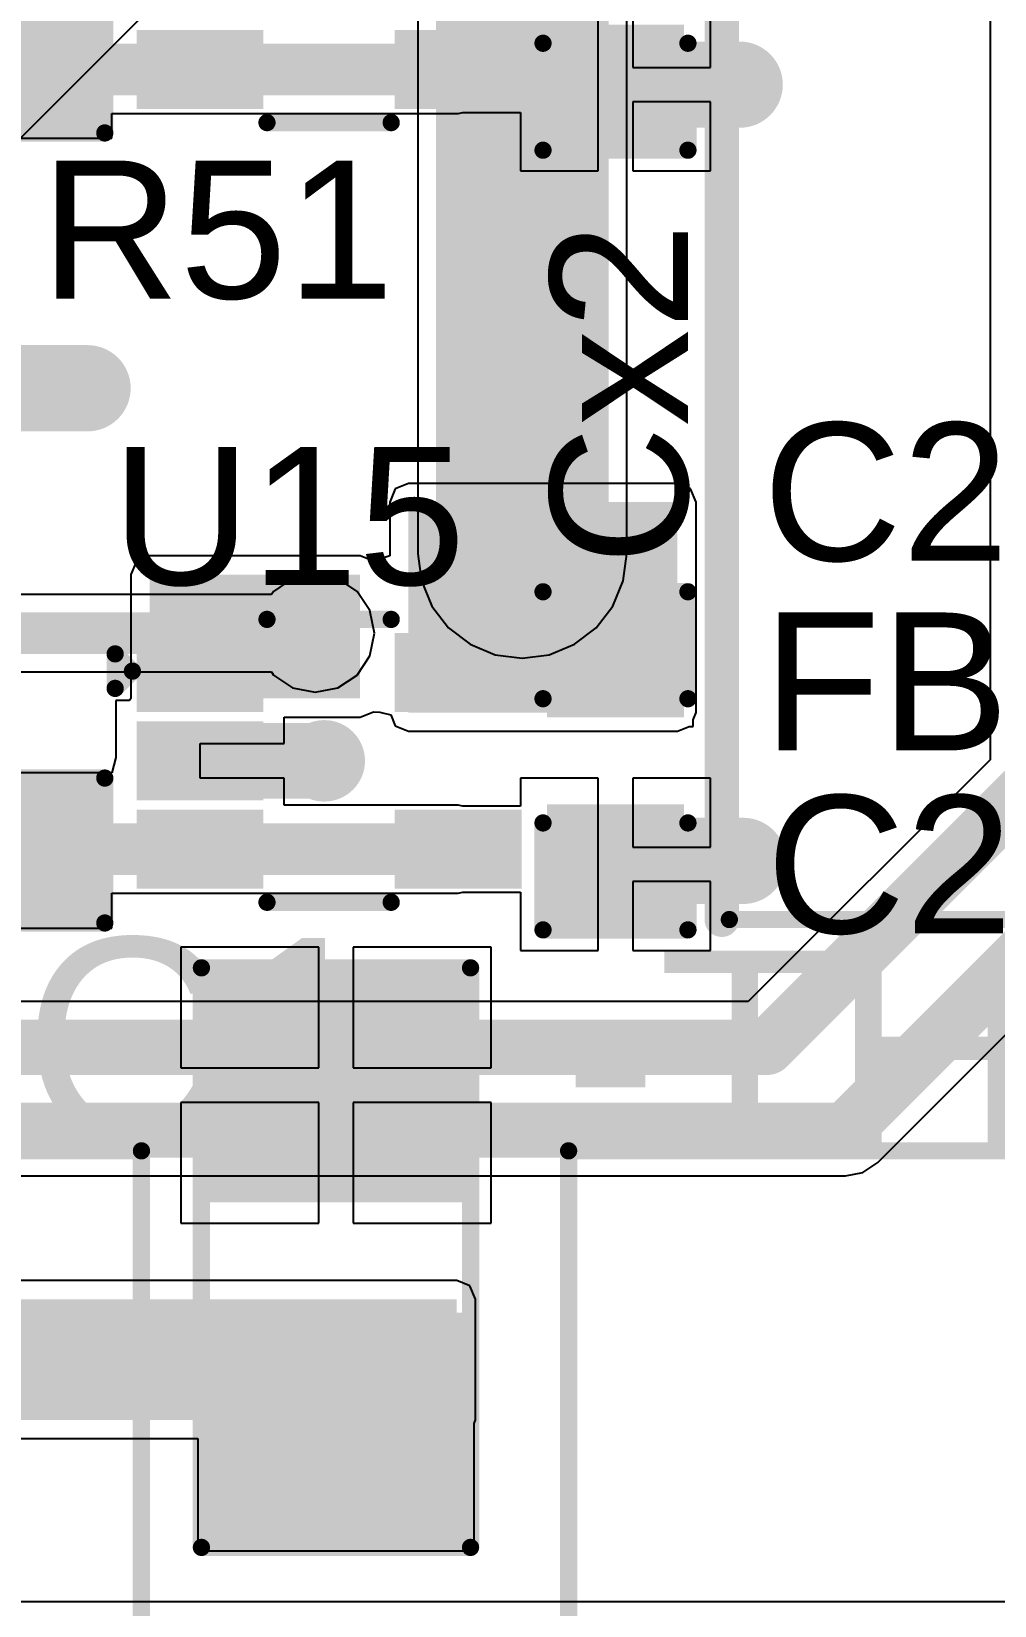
# Model space of a CAD drawing. Header units: millimetres. Extents: x -0.27 to 4.7, y -0.39 to 2.83.
# Drawn here: x 1.3417 to 1.6209, y 0.1742 to 0.6304 of the extents above; entities that cross this region are included whole.
import ezdxf

# ---------------------------------------------------------------- set-up
doc = ezdxf.new("R2010")
doc.units = ezdxf.units.MM
doc.header["$MEASUREMENT"] = 0
for name, color, linetype in [('BottomLayer', 5, 'Continuous'), ('BottomSolder', 6, 'Continuous'), ('Mechanical1', 6, 'Continuous'), ('MultiLayer', 9, 'Continuous'), ('PadHoleLayer', 156, 'Continuous'), ('TopLayer', 1, 'Continuous'), ('TopOverlay', 2, 'Continuous'), ('TopPaste', 8, 'Continuous'), ('TopSolder', 216, 'Continuous'), ('ViaHoleLayer', 16, 'Continuous')]:
    doc.layers.add(name, color=color, linetype=linetype)
doc.styles.add('Arial', font='', dxfattribs={"height": 0.2})
doc.styles.get('Arial').set_extended_font_data('Arial')

# ---------------------------------------------------------------- blocks, each defined once
blk = doc.blocks.new('HA0200500000G_1')
at = {"layer": 'BottomLayer'}
h = blk.add_hatch(color=5, dxfattribs=at)
edge = h.paths.add_edge_path()
edge.add_arc((-0.1, 0.15), 0.05118, 0, 360)
h = blk.add_hatch(color=5, dxfattribs=at)
edge = h.paths.add_edge_path()
edge.add_arc((0.1, 0.15), 0.05118, 0, 360)
blk.add_hatch(color=5, dxfattribs=at).paths.add_polyline_path([(-0.15118, -0.09882), (-0.04882, -0.09882), (-0.04882, -0.20118), (-0.15118, -0.20118)])
h = blk.add_hatch(color=5, dxfattribs=at)
edge = h.paths.add_edge_path()
edge.add_arc((0.1, -0.15), 0.05118, 0, 360)
at = {"layer": 'BottomSolder'}
h = blk.add_hatch(color=6, dxfattribs=at)
edge = h.paths.add_edge_path()
edge.add_arc((-0.1, 0.15), 0.05518, 0, 360)
h = blk.add_hatch(color=6, dxfattribs=at)
edge = h.paths.add_edge_path()
edge.add_arc((0.1, 0.15), 0.05518, 0, 360)
blk.add_hatch(color=6, dxfattribs=at).paths.add_polyline_path([(-0.15518, -0.09482), (-0.04482, -0.09482), (-0.04482, -0.20518), (-0.15518, -0.20518)])
h = blk.add_hatch(color=6, dxfattribs=at)
edge = h.paths.add_edge_path()
edge.add_arc((0.1, -0.15), 0.05518, 0, 360)
at = {"layer": 'MultiLayer'}
h = blk.add_hatch(color=9, dxfattribs=at)
edge = h.paths.add_edge_path()
edge.add_arc((-0.1, 0.15), 0.05118, 0, 360)
h = blk.add_hatch(color=9, dxfattribs=at)
edge = h.paths.add_edge_path()
edge.add_arc((0.1, 0.15), 0.05118, 0, 360)
blk.add_hatch(color=9, dxfattribs=at).paths.add_polyline_path([(-0.15118, -0.09882), (-0.04882, -0.09882), (-0.04882, -0.20118), (-0.15118, -0.20118)])
h = blk.add_hatch(color=9, dxfattribs=at)
edge = h.paths.add_edge_path()
edge.add_arc((0.1, -0.15), 0.05118, 0, 360)
at = {"layer": 'PadHoleLayer'}
h = blk.add_hatch(color=156, dxfattribs=at)
edge = h.paths.add_edge_path()
edge.add_arc((-0.1, 0.15), 0.02559, 0, 360)
h = blk.add_hatch(color=156, dxfattribs=at)
edge = h.paths.add_edge_path()
edge.add_arc((0.1, 0.15), 0.02559, 0, 360)
h = blk.add_hatch(color=156, dxfattribs=at)
edge = h.paths.add_edge_path()
edge.add_arc((-0.1, -0.15), 0.02559, 0, 360)
h = blk.add_hatch(color=156, dxfattribs=at)
edge = h.paths.add_edge_path()
edge.add_arc((0.1, -0.15), 0.02559, 0, 360)
at = {"layer": 'TopLayer'}
h = blk.add_hatch(color=1, dxfattribs=at)
edge = h.paths.add_edge_path()
edge.add_arc((-0.1, 0.15), 0.05118, 0, 360)
h = blk.add_hatch(color=1, dxfattribs=at)
edge = h.paths.add_edge_path()
edge.add_arc((0.1, 0.15), 0.05118, 0, 360)
blk.add_hatch(color=1, dxfattribs=at).paths.add_polyline_path([(-0.15118, -0.09882), (-0.04882, -0.09882), (-0.04882, -0.20118), (-0.15118, -0.20118)])
h = blk.add_hatch(color=1, dxfattribs=at)
edge = h.paths.add_edge_path()
edge.add_arc((0.1, -0.15), 0.05118, 0, 360)
at = {"layer": 'TopSolder'}
h = blk.add_hatch(color=216, dxfattribs=at)
edge = h.paths.add_edge_path()
edge.add_arc((-0.1, 0.15), 0.05518, 0, 360)
h = blk.add_hatch(color=216, dxfattribs=at)
edge = h.paths.add_edge_path()
edge.add_arc((0.1, 0.15), 0.05518, 0, 360)
blk.add_hatch(color=216, dxfattribs=at).paths.add_polyline_path([(-0.15518, -0.09482), (-0.04482, -0.09482), (-0.04482, -0.20518), (-0.15518, -0.20518)])
h = blk.add_hatch(color=216, dxfattribs=at)
edge = h.paths.add_edge_path()
edge.add_arc((0.1, -0.15), 0.05518, 0, 360)
at = {"layer": 'TopOverlay'}
for points, const_width in [([(-0.301, -0.21), (-0.301, 0.212)], 0.005), ([(-0.301, 0.212), (0.203, 0.212)], 0.005), ([(0.203, -0.21), (0.203, 0.212)], 0.005), ([(-0.234, -0.202), (-0.234, -0.171)], 0.01), ([(-0.245, -0.191), (-0.234, -0.202)], 0.01), ([(-0.234, -0.202), (-0.223, -0.191)], 0.01), ([(-0.301, -0.21), (-0.195, -0.21)], 0.005), ([(-0.195, -0.21), (0.203, -0.21)], 0.005)]:
    blk.add_lwpolyline(points, dxfattribs=dict(at, const_width=const_width))
for points, const_width in [([(-0.30225, 0.212, 1), (-0.29975, 0.212, 1)], 0.0025), ([(-0.30225, 0.212, 1), (-0.29975, 0.212, 1)], 0.0025), ([(0.20175, 0.212, 1), (0.20425, 0.212, 1)], 0.0025), ([(0.20175, 0.212, 1), (0.20425, 0.212, 1)], 0.0025), ([(-0.2365, -0.171, 1), (-0.2315, -0.171, 1)], 0.005), ([(-0.2475, -0.191, 1), (-0.2425, -0.191, 1)], 0.005), ([(-0.2255, -0.191, 1), (-0.2205, -0.191, 1)], 0.005), ([(-0.2365, -0.202, 1), (-0.2315, -0.202, 1)], 0.005), ([(-0.2365, -0.202, 1), (-0.2315, -0.202, 1)], 0.005), ([(-0.2365, -0.202, 1), (-0.2315, -0.202, 1)], 0.005), ([(-0.30225, -0.21, 1), (-0.29975, -0.21, 1)], 0.0025), ([(-0.30225, -0.21, 1), (-0.29975, -0.21, 1)], 0.0025), ([(-0.19625, -0.21, 1), (-0.19375, -0.21, 1)], 0.0025), ([(-0.19625, -0.21, 1), (-0.19375, -0.21, 1)], 0.0025), ([(0.20175, -0.21, 1), (0.20425, -0.21, 1)], 0.0025), ([(0.20175, -0.21, 1), (0.20425, -0.21, 1)], 0.0025)]:
    blk.add_lwpolyline(points, format="xyb", close=True, dxfattribs=dict(at, const_width=const_width))
blk.add_text('PCB Edge', height=0.015748, dxfattribs=at).set_placement((-0.285, -0.16075))
blk = doc.blocks.new('HA0200500000G_2')
at = {"layer": 'BottomLayer'}
h = blk.add_hatch(color=5, dxfattribs=at)
edge = h.paths.add_edge_path()
edge.add_arc((-0.1, 0.15), 0.05118, 0, 360)
h = blk.add_hatch(color=5, dxfattribs=at)
edge = h.paths.add_edge_path()
edge.add_arc((0.1, 0.15), 0.05118, 0, 360)
blk.add_hatch(color=5, dxfattribs=at).paths.add_polyline_path([(-0.15118, -0.09882), (-0.04882, -0.09882), (-0.04882, -0.20118), (-0.15118, -0.20118)])
h = blk.add_hatch(color=5, dxfattribs=at)
edge = h.paths.add_edge_path()
edge.add_arc((0.1, -0.15), 0.05118, 0, 360)
at = {"layer": 'BottomSolder'}
h = blk.add_hatch(color=6, dxfattribs=at)
edge = h.paths.add_edge_path()
edge.add_arc((-0.1, 0.15), 0.05518, 0, 360)
h = blk.add_hatch(color=6, dxfattribs=at)
edge = h.paths.add_edge_path()
edge.add_arc((0.1, 0.15), 0.05518, 0, 360)
blk.add_hatch(color=6, dxfattribs=at).paths.add_polyline_path([(-0.15518, -0.09482), (-0.04482, -0.09482), (-0.04482, -0.20518), (-0.15518, -0.20518)])
h = blk.add_hatch(color=6, dxfattribs=at)
edge = h.paths.add_edge_path()
edge.add_arc((0.1, -0.15), 0.05518, 0, 360)
at = {"layer": 'MultiLayer'}
h = blk.add_hatch(color=9, dxfattribs=at)
edge = h.paths.add_edge_path()
edge.add_arc((-0.1, 0.15), 0.05118, 0, 360)
h = blk.add_hatch(color=9, dxfattribs=at)
edge = h.paths.add_edge_path()
edge.add_arc((0.1, 0.15), 0.05118, 0, 360)
blk.add_hatch(color=9, dxfattribs=at).paths.add_polyline_path([(-0.15118, -0.09882), (-0.04882, -0.09882), (-0.04882, -0.20118), (-0.15118, -0.20118)])
h = blk.add_hatch(color=9, dxfattribs=at)
edge = h.paths.add_edge_path()
edge.add_arc((0.1, -0.15), 0.05118, 0, 360)
at = {"layer": 'PadHoleLayer'}
h = blk.add_hatch(color=156, dxfattribs=at)
edge = h.paths.add_edge_path()
edge.add_arc((-0.1, 0.15), 0.02559, 0, 360)
h = blk.add_hatch(color=156, dxfattribs=at)
edge = h.paths.add_edge_path()
edge.add_arc((0.1, 0.15), 0.02559, 0, 360)
h = blk.add_hatch(color=156, dxfattribs=at)
edge = h.paths.add_edge_path()
edge.add_arc((-0.1, -0.15), 0.02559, 0, 360)
h = blk.add_hatch(color=156, dxfattribs=at)
edge = h.paths.add_edge_path()
edge.add_arc((0.1, -0.15), 0.02559, 0, 360)
at = {"layer": 'TopLayer'}
h = blk.add_hatch(color=1, dxfattribs=at)
edge = h.paths.add_edge_path()
edge.add_arc((-0.1, 0.15), 0.05118, 0, 360)
h = blk.add_hatch(color=1, dxfattribs=at)
edge = h.paths.add_edge_path()
edge.add_arc((0.1, 0.15), 0.05118, 0, 360)
blk.add_hatch(color=1, dxfattribs=at).paths.add_polyline_path([(-0.15118, -0.09882), (-0.04882, -0.09882), (-0.04882, -0.20118), (-0.15118, -0.20118)])
h = blk.add_hatch(color=1, dxfattribs=at)
edge = h.paths.add_edge_path()
edge.add_arc((0.1, -0.15), 0.05118, 0, 360)
at = {"layer": 'TopSolder'}
h = blk.add_hatch(color=216, dxfattribs=at)
edge = h.paths.add_edge_path()
edge.add_arc((-0.1, 0.15), 0.05518, 0, 360)
h = blk.add_hatch(color=216, dxfattribs=at)
edge = h.paths.add_edge_path()
edge.add_arc((0.1, 0.15), 0.05518, 0, 360)
blk.add_hatch(color=216, dxfattribs=at).paths.add_polyline_path([(-0.15518, -0.09482), (-0.04482, -0.09482), (-0.04482, -0.20518), (-0.15518, -0.20518)])
h = blk.add_hatch(color=216, dxfattribs=at)
edge = h.paths.add_edge_path()
edge.add_arc((0.1, -0.15), 0.05518, 0, 360)
at = {"layer": 'TopOverlay'}
for points, const_width in [([(-0.301, -0.21), (-0.301, 0.212)], 0.005), ([(-0.301, 0.212), (0.203, 0.212)], 0.005), ([(0.203, -0.21), (0.203, 0.212)], 0.005), ([(-0.234, -0.202), (-0.234, -0.171)], 0.01), ([(-0.245, -0.191), (-0.234, -0.202)], 0.01), ([(-0.234, -0.202), (-0.223, -0.191)], 0.01), ([(-0.301, -0.21), (-0.195, -0.21)], 0.005), ([(-0.195, -0.21), (0.203, -0.21)], 0.005)]:
    blk.add_lwpolyline(points, dxfattribs=dict(at, const_width=const_width))
for points, const_width in [([(-0.30225, 0.212, 1), (-0.29975, 0.212, 1)], 0.0025), ([(-0.30225, 0.212, 1), (-0.29975, 0.212, 1)], 0.0025), ([(0.20175, 0.212, 1), (0.20425, 0.212, 1)], 0.0025), ([(0.20175, 0.212, 1), (0.20425, 0.212, 1)], 0.0025), ([(-0.2365, -0.171, 1), (-0.2315, -0.171, 1)], 0.005), ([(-0.2475, -0.191, 1), (-0.2425, -0.191, 1)], 0.005), ([(-0.2255, -0.191, 1), (-0.2205, -0.191, 1)], 0.005), ([(-0.2365, -0.202, 1), (-0.2315, -0.202, 1)], 0.005), ([(-0.2365, -0.202, 1), (-0.2315, -0.202, 1)], 0.005), ([(-0.2365, -0.202, 1), (-0.2315, -0.202, 1)], 0.005), ([(-0.30225, -0.21, 1), (-0.29975, -0.21, 1)], 0.0025), ([(-0.30225, -0.21, 1), (-0.29975, -0.21, 1)], 0.0025), ([(-0.19625, -0.21, 1), (-0.19375, -0.21, 1)], 0.0025), ([(-0.19625, -0.21, 1), (-0.19375, -0.21, 1)], 0.0025), ([(0.20175, -0.21, 1), (0.20425, -0.21, 1)], 0.0025), ([(0.20175, -0.21, 1), (0.20425, -0.21, 1)], 0.0025)]:
    blk.add_lwpolyline(points, format="xyb", close=True, dxfattribs=dict(at, const_width=const_width))
blk.add_text('PCB Edge', height=0.015748, dxfattribs=at).set_placement((-0.285, -0.16075))
blk = doc.blocks.new('ZIO_101954_8')
at = {"layer": 'TopOverlay', "const_width": 0.005}
for points in [[(-0.719, -1.74), (-0.719, 0.057)], [(-0.719, -1.74), (0.719, -1.74)]]:
    blk.add_lwpolyline(points, dxfattribs=at)
at = {"layer": 'TopOverlay', "const_width": 0.0025}
blk.add_lwpolyline([(-0.72025, -1.74, 1), (-0.71775, -1.74, 1)], format="xyb", close=True, dxfattribs=at)
blk.add_lwpolyline([(-0.72025, -1.74, 1), (-0.71775, -1.74, 1)], format="xyb", close=True, dxfattribs=at)
blk = doc.blocks.new('SC_70_5_15')
at = {"layer": 'TopLayer'}
for points in [[(-0.05177, 0.03307), (-0.02303, 0.03307), (-0.02303, 0.01811), (-0.05177, 0.01811)], [(0.02303, 0.03307), (0.05177, 0.03307), (0.05177, 0.01811), (0.02303, 0.01811)], [(-0.05177, 0.00748), (-0.02303, 0.00748), (-0.02303, -0.00748), (-0.05177, -0.00748)], [(-0.05177, -0.01811), (-0.02303, -0.01811), (-0.02303, -0.03307), (-0.05177, -0.03307)], [(0.02303, -0.01811), (0.05177, -0.01811), (0.05177, -0.03307), (0.02303, -0.03307)]]:
    blk.add_hatch(color=1, dxfattribs=at).paths.add_polyline_path(points)
at = {"layer": 'TopPaste'}
for points in [[(-0.05177, 0.03307), (-0.02303, 0.03307), (-0.02303, 0.01811), (-0.05177, 0.01811)], [(0.02303, 0.03307), (0.05177, 0.03307), (0.05177, 0.01811), (0.02303, 0.01811)], [(-0.05177, 0.00748), (-0.02303, 0.00748), (-0.02303, -0.00748), (-0.05177, -0.00748)], [(-0.05177, -0.01811), (-0.02303, -0.01811), (-0.02303, -0.03307), (-0.05177, -0.03307)], [(0.02303, -0.01811), (0.05177, -0.01811), (0.05177, -0.03307), (0.02303, -0.03307)]]:
    blk.add_hatch(color=8, dxfattribs=at).paths.add_polyline_path(points)
at = {"layer": 'TopSolder'}
for points in [[(-0.05577, 0.03707), (-0.01903, 0.03707), (-0.01903, 0.01411), (-0.05577, 0.01411)], [(0.01903, 0.03707), (0.05577, 0.03707), (0.05577, 0.01411), (0.01903, 0.01411)], [(-0.05577, 0.01148), (-0.01903, 0.01148), (-0.01903, -0.01148), (-0.05577, -0.01148)], [(-0.05577, -0.01411), (-0.01903, -0.01411), (-0.01903, -0.03707), (-0.05577, -0.03707)], [(0.01903, -0.01411), (0.05577, -0.01411), (0.05577, -0.03707), (0.01903, -0.03707)]]:
    blk.add_hatch(color=216, dxfattribs=at).paths.add_polyline_path(points)
at = {"layer": 'TopOverlay', "const_width": 0.005}
for points in [[(-0.018, 0.041), (0.018, 0.041)], [(-0.062, 0.021), (-0.062, 0.031)], [(-0.062, 0.031), (-0.057, 0.026)], [(-0.062, 0.021), (-0.057, 0.026)], [(-0.018, -0.041), (0.018, -0.041)]]:
    blk.add_lwpolyline(points, dxfattribs=at)
at = {"layer": 'TopOverlay', "const_width": 0.0025}
for points in [[(-0.01925, 0.041, 1), (-0.01675, 0.041, 1)], [(0.01675, 0.041, 1), (0.01925, 0.041, 1)], [(-0.06325, 0.031, 1), (-0.06075, 0.031, 1)], [(-0.06325, 0.031, 1), (-0.06075, 0.031, 1)], [(-0.05825, 0.026, 1), (-0.05575, 0.026, 1)], [(-0.05825, 0.026, 1), (-0.05575, 0.026, 1)], [(-0.06325, 0.021, 1), (-0.06075, 0.021, 1)], [(-0.06325, 0.021, 1), (-0.06075, 0.021, 1)], [(-0.01925, -0.041, 1), (-0.01675, -0.041, 1)], [(0.01675, -0.041, 1), (0.01925, -0.041, 1)]]:
    blk.add_lwpolyline(points, format="xyb", close=True, dxfattribs=at)
blk = doc.blocks.new('SC_70_5_16')
at = {"layer": 'TopLayer'}
for points in [[(-0.05177, 0.03307), (-0.02303, 0.03307), (-0.02303, 0.01811), (-0.05177, 0.01811)], [(0.02303, 0.03307), (0.05177, 0.03307), (0.05177, 0.01811), (0.02303, 0.01811)], [(-0.05177, 0.00748), (-0.02303, 0.00748), (-0.02303, -0.00748), (-0.05177, -0.00748)], [(-0.05177, -0.01811), (-0.02303, -0.01811), (-0.02303, -0.03307), (-0.05177, -0.03307)], [(0.02303, -0.01811), (0.05177, -0.01811), (0.05177, -0.03307), (0.02303, -0.03307)]]:
    blk.add_hatch(color=1, dxfattribs=at).paths.add_polyline_path(points)
at = {"layer": 'TopPaste'}
for points in [[(-0.05177, 0.03307), (-0.02303, 0.03307), (-0.02303, 0.01811), (-0.05177, 0.01811)], [(0.02303, 0.03307), (0.05177, 0.03307), (0.05177, 0.01811), (0.02303, 0.01811)], [(-0.05177, 0.00748), (-0.02303, 0.00748), (-0.02303, -0.00748), (-0.05177, -0.00748)], [(-0.05177, -0.01811), (-0.02303, -0.01811), (-0.02303, -0.03307), (-0.05177, -0.03307)], [(0.02303, -0.01811), (0.05177, -0.01811), (0.05177, -0.03307), (0.02303, -0.03307)]]:
    blk.add_hatch(color=8, dxfattribs=at).paths.add_polyline_path(points)
at = {"layer": 'TopSolder'}
for points in [[(-0.05577, 0.03707), (-0.01903, 0.03707), (-0.01903, 0.01411), (-0.05577, 0.01411)], [(0.01903, 0.03707), (0.05577, 0.03707), (0.05577, 0.01411), (0.01903, 0.01411)], [(-0.05577, 0.01148), (-0.01903, 0.01148), (-0.01903, -0.01148), (-0.05577, -0.01148)], [(-0.05577, -0.01411), (-0.01903, -0.01411), (-0.01903, -0.03707), (-0.05577, -0.03707)], [(0.01903, -0.01411), (0.05577, -0.01411), (0.05577, -0.03707), (0.01903, -0.03707)]]:
    blk.add_hatch(color=216, dxfattribs=at).paths.add_polyline_path(points)
at = {"layer": 'TopOverlay', "const_width": 0.005}
for points in [[(-0.018, 0.041), (0.018, 0.041)], [(-0.062, 0.021), (-0.062, 0.031)], [(-0.062, 0.031), (-0.057, 0.026)], [(-0.062, 0.021), (-0.057, 0.026)], [(-0.018, -0.041), (0.018, -0.041)]]:
    blk.add_lwpolyline(points, dxfattribs=at)
at = {"layer": 'TopOverlay', "const_width": 0.0025}
for points in [[(-0.01925, 0.041, 1), (-0.01675, 0.041, 1)], [(0.01675, 0.041, 1), (0.01925, 0.041, 1)], [(-0.06325, 0.031, 1), (-0.06075, 0.031, 1)], [(-0.06325, 0.031, 1), (-0.06075, 0.031, 1)], [(-0.05825, 0.026, 1), (-0.05575, 0.026, 1)], [(-0.05825, 0.026, 1), (-0.05575, 0.026, 1)], [(-0.06325, 0.021, 1), (-0.06075, 0.021, 1)], [(-0.06325, 0.021, 1), (-0.06075, 0.021, 1)], [(-0.01925, -0.041, 1), (-0.01675, -0.041, 1)], [(0.01675, -0.041, 1), (0.01925, -0.041, 1)]]:
    blk.add_lwpolyline(points, format="xyb", close=True, dxfattribs=at)
blk = doc.blocks.new('R___0603_17')
at = {"layer": 'TopLayer'}
for points in [[(-0.015, 0.0175), (-0.015, -0.0175), (-0.045, -0.0175), (-0.045, 0.0175)], [(0.045, 0.0175), (0.045, -0.0175), (0.015, -0.0175), (0.015, 0.0175)]]:
    blk.add_hatch(color=1, dxfattribs=at).paths.add_polyline_path(points)
at = {"layer": 'TopPaste'}
for points in [[(-0.015, 0.0175), (-0.015, -0.0175), (-0.045, -0.0175), (-0.045, 0.0175)], [(0.045, 0.0175), (0.045, -0.0175), (0.015, -0.0175), (0.015, 0.0175)]]:
    blk.add_hatch(color=8, dxfattribs=at).paths.add_polyline_path(points)
at = {"layer": 'TopSolder'}
for points in [[(-0.011, 0.0215), (-0.011, -0.0215), (-0.049, -0.0215), (-0.049, 0.0215)], [(0.049, 0.0215), (0.049, -0.0215), (0.011, -0.0215), (0.011, 0.0215)]]:
    blk.add_hatch(color=216, dxfattribs=at).paths.add_polyline_path(points)
at = {"layer": 'TopOverlay', "const_width": 0.005}
for points in [[(0.048, 0.021), (-0.048, 0.021)], [(-0.048, 0.021), (-0.048, -0.021)], [(0.048, 0.021), (0.048, -0.021)], [(0.048, -0.021), (-0.048, -0.021)]]:
    blk.add_lwpolyline(points, dxfattribs=at)
at = {"layer": 'TopOverlay', "const_width": 0.0025}
for points in [[(-0.04925, 0.021, 1), (-0.04675, 0.021, 1)], [(-0.04925, 0.021, 1), (-0.04675, 0.021, 1)], [(0.04675, 0.021, 1), (0.04925, 0.021, 1)], [(0.04675, 0.021, 1), (0.04925, 0.021, 1)], [(-0.04925, -0.021, 1), (-0.04675, -0.021, 1)], [(-0.04925, -0.021, 1), (-0.04675, -0.021, 1)], [(0.04675, -0.021, 1), (0.04925, -0.021, 1)], [(0.04675, -0.021, 1), (0.04925, -0.021, 1)]]:
    blk.add_lwpolyline(points, format="xyb", close=True, dxfattribs=at)
blk = doc.blocks.new('R___0603_18')
at = {"layer": 'TopLayer'}
for points in [[(-0.015, 0.0175), (-0.015, -0.0175), (-0.045, -0.0175), (-0.045, 0.0175)], [(0.045, 0.0175), (0.045, -0.0175), (0.015, -0.0175), (0.015, 0.0175)]]:
    blk.add_hatch(color=1, dxfattribs=at).paths.add_polyline_path(points)
at = {"layer": 'TopPaste'}
for points in [[(-0.015, 0.0175), (-0.015, -0.0175), (-0.045, -0.0175), (-0.045, 0.0175)], [(0.045, 0.0175), (0.045, -0.0175), (0.015, -0.0175), (0.015, 0.0175)]]:
    blk.add_hatch(color=8, dxfattribs=at).paths.add_polyline_path(points)
at = {"layer": 'TopSolder'}
for points in [[(-0.011, 0.0215), (-0.011, -0.0215), (-0.049, -0.0215), (-0.049, 0.0215)], [(0.049, 0.0215), (0.049, -0.0215), (0.011, -0.0215), (0.011, 0.0215)]]:
    blk.add_hatch(color=216, dxfattribs=at).paths.add_polyline_path(points)
at = {"layer": 'TopOverlay', "const_width": 0.005}
for points in [[(-0.048, 0.021), (-0.048, -0.021)], [(0.048, 0.021), (-0.048, 0.021)], [(0.048, 0.021), (0.048, -0.021)], [(0.048, -0.021), (-0.048, -0.021)]]:
    blk.add_lwpolyline(points, dxfattribs=at)
at = {"layer": 'TopOverlay', "const_width": 0.0025}
for points in [[(-0.04925, 0.021, 1), (-0.04675, 0.021, 1)], [(-0.04925, 0.021, 1), (-0.04675, 0.021, 1)], [(0.04675, 0.021, 1), (0.04925, 0.021, 1)], [(0.04675, 0.021, 1), (0.04925, 0.021, 1)], [(-0.04925, -0.021, 1), (-0.04675, -0.021, 1)], [(-0.04925, -0.021, 1), (-0.04675, -0.021, 1)], [(0.04675, -0.021, 1), (0.04925, -0.021, 1)], [(0.04675, -0.021, 1), (0.04925, -0.021, 1)]]:
    blk.add_lwpolyline(points, format="xyb", close=True, dxfattribs=at)
blk = doc.blocks.new('R___1206_19')
at = {"layer": 'TopLayer'}
for points in [[(-0.08, 0.035), (-0.02, 0.035), (-0.02, -0.035), (-0.08, -0.035)], [(0.02, 0.035), (0.08, 0.035), (0.08, -0.035), (0.02, -0.035)]]:
    blk.add_hatch(color=1, dxfattribs=at).paths.add_polyline_path(points)
at = {"layer": 'TopPaste'}
for points in [[(-0.08, 0.035), (-0.02, 0.035), (-0.02, -0.035), (-0.08, -0.035)], [(0.02, 0.035), (0.08, 0.035), (0.08, -0.035), (0.02, -0.035)]]:
    blk.add_hatch(color=8, dxfattribs=at).paths.add_polyline_path(points)
at = {"layer": 'TopSolder'}
for points in [[(-0.084, 0.039), (-0.016, 0.039), (-0.016, -0.039), (-0.084, -0.039)], [(0.016, 0.039), (0.084, 0.039), (0.084, -0.039), (0.016, -0.039)]]:
    blk.add_hatch(color=216, dxfattribs=at).paths.add_polyline_path(points)
at = {"layer": 'TopOverlay', "const_width": 0.005}
for points in [[(-0.084, -0.039), (-0.084, 0.039)], [(0.084, 0.039), (-0.084, 0.039)], [(0.084, -0.039), (0.084, 0.039)], [(0.084, -0.039), (-0.084, -0.039)]]:
    blk.add_lwpolyline(points, dxfattribs=at)
at = {"layer": 'TopOverlay', "const_width": 0.0025}
for points in [[(-0.08525, 0.039, 1), (-0.08275, 0.039, 1)], [(-0.08525, 0.039, 1), (-0.08275, 0.039, 1)], [(0.08275, 0.039, 1), (0.08525, 0.039, 1)], [(0.08275, 0.039, 1), (0.08525, 0.039, 1)], [(-0.08525, -0.039, 1), (-0.08275, -0.039, 1)], [(-0.08525, -0.039, 1), (-0.08275, -0.039, 1)], [(0.08275, -0.039, 1), (0.08525, -0.039, 1)], [(0.08275, -0.039, 1), (0.08525, -0.039, 1)]]:
    blk.add_lwpolyline(points, format="xyb", close=True, dxfattribs=at)
blk = doc.blocks.new('C___0603_23')
at = {"layer": 'TopLayer'}
for points in [[(-0.015, 0.0175), (-0.015, -0.0175), (-0.045, -0.0175), (-0.045, 0.0175)], [(0.045, 0.0175), (0.045, -0.0175), (0.015, -0.0175), (0.015, 0.0175)]]:
    blk.add_hatch(color=1, dxfattribs=at).paths.add_polyline_path(points)
at = {"layer": 'TopPaste'}
for points in [[(-0.015, 0.0175), (-0.015, -0.0175), (-0.045, -0.0175), (-0.045, 0.0175)], [(0.045, 0.0175), (0.045, -0.0175), (0.015, -0.0175), (0.015, 0.0175)]]:
    blk.add_hatch(color=8, dxfattribs=at).paths.add_polyline_path(points)
at = {"layer": 'TopSolder'}
for points in [[(-0.01264, 0.01986), (-0.01264, -0.01986), (-0.04736, -0.01986), (-0.04736, 0.01986)], [(0.04736, 0.01986), (0.04736, -0.01986), (0.01264, -0.01986), (0.01264, 0.01986)]]:
    blk.add_hatch(color=216, dxfattribs=at).paths.add_polyline_path(points)
at = {"layer": 'TopOverlay', "const_width": 0.005}
for points in [[(-0.018, 0.021), (-0.049, 0.021)], [(-0.049, -0.021), (-0.049, 0.021)], [(0.049, 0.021), (0.018, 0.021)], [(0.049, -0.021), (0.049, 0.021)], [(-0.018, -0.021), (-0.049, -0.021)], [(0.049, -0.021), (0.018, -0.021)]]:
    blk.add_lwpolyline(points, dxfattribs=at)
at = {"layer": 'TopOverlay', "const_width": 0.0025}
for points in [[(-0.05025, 0.021, 1), (-0.04775, 0.021, 1)], [(-0.05025, 0.021, 1), (-0.04775, 0.021, 1)], [(-0.01925, 0.021, 1), (-0.01675, 0.021, 1)], [(0.01675, 0.021, 1), (0.01925, 0.021, 1)], [(0.04775, 0.021, 1), (0.05025, 0.021, 1)], [(0.04775, 0.021, 1), (0.05025, 0.021, 1)], [(-0.05025, -0.021, 1), (-0.04775, -0.021, 1)], [(-0.05025, -0.021, 1), (-0.04775, -0.021, 1)], [(-0.01925, -0.021, 1), (-0.01675, -0.021, 1)], [(0.01675, -0.021, 1), (0.01925, -0.021, 1)], [(0.04775, -0.021, 1), (0.05025, -0.021, 1)], [(0.04775, -0.021, 1), (0.05025, -0.021, 1)]]:
    blk.add_lwpolyline(points, format="xyb", close=True, dxfattribs=at)
blk = doc.blocks.new('C___0603_24')
at = {"layer": 'TopLayer'}
for points in [[(-0.015, 0.0175), (-0.015, -0.0175), (-0.045, -0.0175), (-0.045, 0.0175)], [(0.045, 0.0175), (0.045, -0.0175), (0.015, -0.0175), (0.015, 0.0175)]]:
    blk.add_hatch(color=1, dxfattribs=at).paths.add_polyline_path(points)
at = {"layer": 'TopPaste'}
for points in [[(-0.015, 0.0175), (-0.015, -0.0175), (-0.045, -0.0175), (-0.045, 0.0175)], [(0.045, 0.0175), (0.045, -0.0175), (0.015, -0.0175), (0.015, 0.0175)]]:
    blk.add_hatch(color=8, dxfattribs=at).paths.add_polyline_path(points)
at = {"layer": 'TopSolder'}
for points in [[(-0.01264, 0.01986), (-0.01264, -0.01986), (-0.04736, -0.01986), (-0.04736, 0.01986)], [(0.04736, 0.01986), (0.04736, -0.01986), (0.01264, -0.01986), (0.01264, 0.01986)]]:
    blk.add_hatch(color=216, dxfattribs=at).paths.add_polyline_path(points)
at = {"layer": 'TopOverlay', "const_width": 0.005}
for points in [[(-0.018, 0.021), (-0.049, 0.021)], [(-0.049, -0.021), (-0.049, 0.021)], [(0.049, 0.021), (0.018, 0.021)], [(0.049, -0.021), (0.049, 0.021)], [(-0.018, -0.021), (-0.049, -0.021)], [(0.049, -0.021), (0.018, -0.021)]]:
    blk.add_lwpolyline(points, dxfattribs=at)
at = {"layer": 'TopOverlay', "const_width": 0.0025}
for points in [[(-0.05025, 0.021, 1), (-0.04775, 0.021, 1)], [(-0.05025, 0.021, 1), (-0.04775, 0.021, 1)], [(-0.01925, 0.021, 1), (-0.01675, 0.021, 1)], [(0.01675, 0.021, 1), (0.01925, 0.021, 1)], [(0.04775, 0.021, 1), (0.05025, 0.021, 1)], [(0.04775, 0.021, 1), (0.05025, 0.021, 1)], [(-0.05025, -0.021, 1), (-0.04775, -0.021, 1)], [(-0.05025, -0.021, 1), (-0.04775, -0.021, 1)], [(-0.01925, -0.021, 1), (-0.01675, -0.021, 1)], [(0.01675, -0.021, 1), (0.01925, -0.021, 1)], [(0.04775, -0.021, 1), (0.05025, -0.021, 1)], [(0.04775, -0.021, 1), (0.05025, -0.021, 1)]]:
    blk.add_lwpolyline(points, format="xyb", close=True, dxfattribs=at)

msp = doc.modelspace()

# ---------------------------------------------------------------- hatches: boundary and pattern name
at = {"layer": 'BottomLayer'}
h = msp.add_hatch(color=5, dxfattribs=at)
edge = h.paths.add_edge_path()
edge.add_arc((1.547, 0.615), 0.01181, 0, 360)
h = msp.add_hatch(color=5, dxfattribs=at)
edge = h.paths.add_edge_path()
edge.add_arc((1.358, 0.527), 0.01181, 0, 360)
h = msp.add_hatch(color=5, dxfattribs=at)
edge = h.paths.add_edge_path()
edge.add_arc((1.484, 0.479), 0.01181, 0, 360)
h = msp.add_hatch(color=5, dxfattribs=at)
edge = h.paths.add_edge_path()
edge.add_arc((1.424, 0.456), 0.01181, 0, 360)
h = msp.add_hatch(color=5, dxfattribs=at)
edge = h.paths.add_edge_path()
edge.add_arc((1.4266, 0.419), 0.01181, 0, 360)
h = msp.add_hatch(color=5, dxfattribs=at)
edge = h.paths.add_edge_path()
edge.add_arc((1.548, 0.39), 0.01181, 0, 360)
at = {"layer": 'BottomSolder'}
h = msp.add_hatch(color=6, dxfattribs=at)
edge = h.paths.add_edge_path()
edge.add_arc((1.547, 0.615), 0.00591, 0, 360)
h = msp.add_hatch(color=6, dxfattribs=at)
edge = h.paths.add_edge_path()
edge.add_arc((1.358, 0.527), 0.00591, 0, 360)
h = msp.add_hatch(color=6, dxfattribs=at)
edge = h.paths.add_edge_path()
edge.add_arc((1.484, 0.479), 0.00591, 0, 360)
h = msp.add_hatch(color=6, dxfattribs=at)
edge = h.paths.add_edge_path()
edge.add_arc((1.424, 0.456), 0.00591, 0, 360)
h = msp.add_hatch(color=6, dxfattribs=at)
edge = h.paths.add_edge_path()
edge.add_arc((1.4266, 0.419), 0.00591, 0, 360)
h = msp.add_hatch(color=6, dxfattribs=at)
edge = h.paths.add_edge_path()
edge.add_arc((1.548, 0.39), 0.00591, 0, 360)
at = {"layer": 'TopLayer'}
h = msp.add_hatch(color=1, dxfattribs=at)
edge = h.paths.add_edge_path()
edge.add_arc((1.547, 0.615), 0.01181, 0, 360)
h = msp.add_hatch(color=1, dxfattribs=at)
edge = h.paths.add_edge_path()
edge.add_arc((1.358, 0.527), 0.01181, 0, 360)
for points in [[(1.52895, 0.494), (1.451, 0.494), (1.451, 0.433), (1.52895, 0.433)], [(1.376, 0.43707), (1.437, 0.43707), (1.437, 0.473), (1.376, 0.473)], [(1.25162, 0.22795), (1.465, 0.22795), (1.465, 0.26295), (1.25162, 0.26295)]]:
    msp.add_hatch(color=1, dxfattribs=at).paths.add_polyline_path(points)
h = msp.add_hatch(color=1, dxfattribs=at)
edge = h.paths.add_edge_path()
edge.add_arc((1.484, 0.479), 0.01181, 0, 360)
h = msp.add_hatch(color=1, dxfattribs=at)
edge = h.paths.add_edge_path()
edge.add_arc((1.424, 0.456), 0.01181, 0, 360)
h = msp.add_hatch(color=1, dxfattribs=at)
edge = h.paths.add_edge_path()
edge.add_arc((1.4266, 0.419), 0.01181, 0, 360)
h = msp.add_hatch(color=1, dxfattribs=at)
edge = h.paths.add_edge_path()
edge.add_arc((1.548, 0.39), 0.01181, 0, 360)
at = {"layer": 'TopSolder'}
h = msp.add_hatch(color=216, dxfattribs=at)
edge = h.paths.add_edge_path()
edge.add_arc((1.547, 0.615), 0.00591, 0, 360)
h = msp.add_hatch(color=216, dxfattribs=at)
edge = h.paths.add_edge_path()
edge.add_arc((1.358, 0.527), 0.00591, 0, 360)
h = msp.add_hatch(color=216, dxfattribs=at)
edge = h.paths.add_edge_path()
edge.add_arc((1.484, 0.479), 0.00591, 0, 360)
h = msp.add_hatch(color=216, dxfattribs=at)
edge = h.paths.add_edge_path()
edge.add_arc((1.424, 0.456), 0.00591, 0, 360)
h = msp.add_hatch(color=216, dxfattribs=at)
edge = h.paths.add_edge_path()
edge.add_arc((1.4266, 0.419), 0.00591, 0, 360)
h = msp.add_hatch(color=216, dxfattribs=at)
edge = h.paths.add_edge_path()
edge.add_arc((1.548, 0.39), 0.00591, 0, 360)
at = {"layer": 'ViaHoleLayer'}
h = msp.add_hatch(color=16, dxfattribs=at)
edge = h.paths.add_edge_path()
edge.add_arc((1.547, 0.615), 0.00591, 0, 360)
h = msp.add_hatch(color=16, dxfattribs=at)
edge = h.paths.add_edge_path()
edge.add_arc((1.358, 0.527), 0.00591, 0, 360)
h = msp.add_hatch(color=16, dxfattribs=at)
edge = h.paths.add_edge_path()
edge.add_arc((1.484, 0.479), 0.00591, 0, 360)
h = msp.add_hatch(color=16, dxfattribs=at)
edge = h.paths.add_edge_path()
edge.add_arc((1.424, 0.456), 0.00591, 0, 360)
h = msp.add_hatch(color=16, dxfattribs=at)
edge = h.paths.add_edge_path()
edge.add_arc((1.4266, 0.419), 0.00591, 0, 360)
h = msp.add_hatch(color=16, dxfattribs=at)
edge = h.paths.add_edge_path()
edge.add_arc((1.548, 0.39), 0.00591, 0, 360)

# ---------------------------------------------------------------- linework, layer by layer
at = {"layer": 'BottomLayer'}
for p, q in [((1.61957, 0.82309), (1.61957, 0.41931)), ((1.45374, 0.705), (1.45374, 0.479)), ((1.51426, 0.479), (1.51426, 0.705)), ((1.20292, 0.4639), (1.40828, 0.66926)), ((1.45374, 0.479), (1.45477, 0.47117)), ((1.51323, 0.47117), (1.51426, 0.479)), ((1.41744, 0.47184), (1.41188, 0.46812)), ((1.424, 0.47314), (1.41744, 0.47184)), ((1.43056, 0.47184), (1.424, 0.47314)), ((1.43612, 0.46812), (1.43056, 0.47184)), ((1.45477, 0.47117), (1.45779, 0.46387)), ((1.51021, 0.46387), (1.51323, 0.47117)), ((1.41128, 0.46722), (1.294, 0.46722)), ((1.41188, 0.46812), (1.41128, 0.46722)), ((1.43984, 0.46256), (1.43612, 0.46812)), ((1.44114, 0.456), (1.43984, 0.46256)), ((1.45779, 0.46387), (1.4626, 0.4576)), ((1.5054, 0.4576), (1.51021, 0.46387)), ((1.4626, 0.4576), (1.46887, 0.4528)), ((1.49913, 0.4528), (1.5054, 0.4576)), ((1.43984, 0.44944), (1.44114, 0.456)), ((1.46887, 0.4528), (1.47617, 0.44977)), ((1.49183, 0.44977), (1.49913, 0.4528)), ((1.43612, 0.44388), (1.43984, 0.44944)), ((1.47617, 0.44977), (1.484, 0.44874)), ((1.484, 0.44874), (1.49183, 0.44977)), ((1.29865, 0.44478), (1.41128, 0.44478)), ((1.41128, 0.44478), (1.41188, 0.44388)), ((1.41188, 0.44388), (1.41744, 0.44016)), ((1.43056, 0.44016), (1.43612, 0.44388)), ((1.41744, 0.44016), (1.424, 0.43886)), ((1.424, 0.43886), (1.43056, 0.44016)), ((1.61957, 0.41931), (1.54946, 0.3492)), ((1.58702, 0.30258), (1.67937, 0.39493)), ((1.54946, 0.3492), (1.21835, 0.3492)), ((1.58272, 0.2997), (1.58702, 0.30258)), ((1.29833, 0.29869), (1.57765, 0.29869)), ((1.57765, 0.29869), (1.58272, 0.2997)), ((3.20938, 0.17525), (1.21749, 0.17525))]:
    msp.add_line(p, q, dxfattribs=at)
for points, const_width in [([(1.484, 0.479), (1.484, 0.705)], 0.05), ([(1.186, 0.465), (1.403, 0.682)], 0.015), ([(1.294, 0.456), (1.424, 0.456)], 0.012), ([(1.55495, 0.33595), (1.63282, 0.41382)], 0.016), ([(1.57765, 0.31195), (1.67, 0.4043)], 0.016), ([(1.01788, 0.33595), (1.55495, 0.33595)], 0.016), ([(1.02782, 0.31195), (1.57765, 0.31195)], 0.016)]:
    msp.add_lwpolyline(points, dxfattribs=dict(at, const_width=const_width))
for points, const_width in [([(1.4715, 0.479, 1), (1.4965, 0.479, 1)], 0.025), ([(1.421, 0.456, 1), (1.427, 0.456, 1)], 0.006), ([(1.55095, 0.33595, 1), (1.55895, 0.33595, 1)], 0.008), ([(1.55095, 0.33595, 1), (1.55895, 0.33595, 1)], 0.008), ([(1.57365, 0.31195, 1), (1.58165, 0.31195, 1)], 0.008), ([(1.57365, 0.31195, 1), (1.58165, 0.31195, 1)], 0.008)]:
    msp.add_lwpolyline(points, format="xyb", close=True, dxfattribs=dict(at, const_width=const_width))
at = {"layer": 'Mechanical1', "const_width": 0.01}
msp.add_lwpolyline([(1.54182, 0.37295), (1.54182, 1.27145)], dxfattribs=at)
at = {"layer": 'Mechanical1', "const_width": 0.005}
msp.add_lwpolyline([(1.53932, 0.37295, 1), (1.54432, 0.37295, 1)], format="xyb", close=True, dxfattribs=at)
at = {"layer": 'TopLayer'}
for p, q in [((1.506, 0.615), (1.506, 0.64)), ((1.516, 0.64), (1.516, 0.62)), ((1.5385, 0.62), (1.5385, 0.64)), ((1.516, 0.62), (1.5385, 0.62)), ((1.506, 0.59), (1.506, 0.615)), ((1.4654, 0.60666), (1.46673, 0.60693)), ((1.46673, 0.60693), (1.4835, 0.60693)), ((1.4835, 0.60693), (1.4835, 0.59)), ((1.5385, 0.61), (1.516, 0.61)), ((1.516, 0.61), (1.516, 0.59)), ((1.5385, 0.59), (1.5385, 0.61)), ((1.365, 0.5995), (1.365, 0.60666)), ((1.365, 0.60666), (1.4654, 0.60666)), ((1.325, 0.5995), (1.365, 0.5995)), ((1.4835, 0.59), (1.506, 0.59)), ((1.516, 0.59), (1.5385, 0.59)), ((1.44717, 0.49783), (1.44559, 0.494)), ((1.451, 0.49941), (1.44717, 0.49783)), ((1.52895, 0.49941), (1.451, 0.49941)), ((1.53278, 0.49783), (1.52895, 0.49941)), ((1.53436, 0.494), (1.53278, 0.49783)), ((1.44559, 0.494), (1.44559, 0.4784)), ((1.53436, 0.433), (1.53436, 0.494)), ((1.37217, 0.47683), (1.37059, 0.473)), ((1.376, 0.47841), (1.37217, 0.47683)), ((1.437, 0.47841), (1.376, 0.47841)), ((1.44083, 0.47683), (1.437, 0.47841)), ((1.44559, 0.4784), (1.44083, 0.47683)), ((1.37059, 0.473), (1.37059, 0.43707)), ((1.37019, 0.43648), (1.36623, 0.43648)), ((1.36623, 0.43648), (1.36623, 0.41999)), ((1.37059, 0.43707), (1.37019, 0.43648)), ((1.41497, 0.424), (1.41497, 0.43166)), ((1.41497, 0.43166), (1.437, 0.43166)), ((1.437, 0.43166), (1.44083, 0.43324)), ((1.44083, 0.43324), (1.44268, 0.43315)), ((1.44268, 0.43315), (1.44586, 0.43234)), ((1.44586, 0.43234), (1.44717, 0.42917)), ((1.44717, 0.42917), (1.451, 0.42759)), ((1.52895, 0.42759), (1.53236, 0.429)), ((1.53236, 0.429), (1.5335, 0.429)), ((1.5335, 0.43091), (1.53436, 0.433)), ((1.5335, 0.429), (1.5335, 0.43091)), ((1.451, 0.42759), (1.52895, 0.42759)), ((1.36623, 0.41999), (1.365, 0.4155)), ((1.3906, 0.414), (1.3906, 0.424)), ((1.3906, 0.424), (1.41497, 0.424)), ((1.365, 0.4155), (1.325, 0.4155)), ((1.41497, 0.414), (1.3906, 0.414)), ((1.41497, 0.40615), (1.41497, 0.414)), ((1.506, 0.414), (1.4835, 0.414)), ((1.4835, 0.414), (1.4835, 0.40589)), ((1.506, 0.389), (1.506, 0.414)), ((1.5385, 0.414), (1.516, 0.414)), ((1.516, 0.414), (1.516, 0.394)), ((1.5385, 0.394), (1.5385, 0.414)), ((1.4654, 0.40615), (1.41497, 0.40615)), ((1.46673, 0.40589), (1.4654, 0.40615)), ((1.4835, 0.40589), (1.46673, 0.40589)), ((1.516, 0.394), (1.5385, 0.394)), ((1.506, 0.364), (1.506, 0.389)), ((1.5385, 0.384), (1.516, 0.384)), ((1.516, 0.384), (1.516, 0.364)), ((1.5385, 0.364), (1.5385, 0.384)), ((1.365, 0.3705), (1.365, 0.38066)), ((1.365, 0.38066), (1.4654, 0.38066)), ((1.4654, 0.38066), (1.46673, 0.38093)), ((1.46673, 0.38093), (1.4835, 0.38093)), ((1.4835, 0.38093), (1.4835, 0.364)), ((1.325, 0.3705), (1.365, 0.3705)), ((1.425, 0.365), (1.385, 0.365)), ((1.385, 0.365), (1.385, 0.33)), ((1.425, 0.33), (1.425, 0.365)), ((1.475, 0.365), (1.435, 0.365)), ((1.435, 0.365), (1.435, 0.33)), ((1.475, 0.33), (1.475, 0.365)), ((1.4835, 0.364), (1.506, 0.364)), ((1.516, 0.364), (1.5385, 0.364)), ((1.385, 0.33), (1.425, 0.33)), ((1.435, 0.33), (1.475, 0.33)), ((1.425, 0.32), (1.385, 0.32)), ((1.385, 0.32), (1.385, 0.285)), ((1.425, 0.285), (1.425, 0.32)), ((1.475, 0.32), (1.435, 0.32)), ((1.435, 0.32), (1.435, 0.285)), ((1.475, 0.285), (1.475, 0.32)), ((1.385, 0.285), (1.425, 0.285)), ((1.435, 0.285), (1.475, 0.285)), ((1.465, 0.26836), (1.32132, 0.26836)), ((1.46883, 0.26678), (1.465, 0.26836)), ((1.47041, 0.26295), (1.46883, 0.26678)), ((1.47041, 0.22795), (1.47041, 0.26295)), ((1.47, 0.22695), (1.47041, 0.22795)), ((1.47, 0.19), (1.47, 0.22695)), ((1.32256, 0.22254), (1.39, 0.22254)), ((1.39, 0.22254), (1.39, 0.19)), ((1.39, 0.19), (1.47, 0.19))]:
    msp.add_line(p, q, dxfattribs=at)
for points, const_width in [([(1.35441, 0.61941), (1.3906, 0.61941)], 0.015), ([(1.3906, 0.61941), (1.4654, 0.61941)], 0.015), ([(1.511, 0.615), (1.547, 0.615)], 0.025), ([(1.298, 0.527), (1.358, 0.527)], 0.025), ([(1.3906, 0.419), (1.4266, 0.419)], 0.022), ([(1.511, 0.389), (1.512, 0.39)], 0.025), ([(1.512, 0.39), (1.548, 0.39)], 0.025), ([(1.354, 0.393), (1.35441, 0.39341)], 0.015), ([(1.35441, 0.39341), (1.3906, 0.39341)], 0.015), ([(1.3906, 0.39341), (1.4654, 0.39341)], 0.015), ([(1.20913, 0.337), (1.418, 0.337)], 0.012), ([(1.418, 0.337), (1.43, 0.325)], 0.012), ([(1.40605, 0.24395), (1.425, 0.225)], 0.025), ([(1.425, 0.225), (1.43, 0.225)], 0.025)]:
    msp.add_lwpolyline(points, dxfattribs=dict(at, const_width=const_width))
for points, const_width in [([(1.35066, 0.61941, 1), (1.35816, 0.61941, 1)], 0.0075), ([(1.38685, 0.61941, 1), (1.39435, 0.61941, 1)], 0.0075), ([(1.38685, 0.61941, 1), (1.39435, 0.61941, 1)], 0.0075), ([(1.46165, 0.61941, 1), (1.46915, 0.61941, 1)], 0.0075), ([(1.50475, 0.615, 1), (1.51725, 0.615, 1)], 0.0125), ([(1.54075, 0.615, 1), (1.55325, 0.615, 1)], 0.0125), ([(1.35175, 0.527, 1), (1.36425, 0.527, 1)], 0.0125), ([(1.3851, 0.419, 1), (1.3961, 0.419, 1)], 0.011), ([(1.4211, 0.419, 1), (1.4321, 0.419, 1)], 0.011), ([(1.50575, 0.39, 1), (1.51825, 0.39, 1)], 0.0125), ([(1.50575, 0.39, 1), (1.51825, 0.39, 1)], 0.0125), ([(1.54175, 0.39, 1), (1.55425, 0.39, 1)], 0.0125), ([(1.35025, 0.393, 1), (1.35775, 0.393, 1)], 0.0075), ([(1.35066, 0.39341, 1), (1.35816, 0.39341, 1)], 0.0075), ([(1.35066, 0.39341, 1), (1.35816, 0.39341, 1)], 0.0075), ([(1.38685, 0.39341, 1), (1.39435, 0.39341, 1)], 0.0075), ([(1.38685, 0.39341, 1), (1.39435, 0.39341, 1)], 0.0075), ([(1.46165, 0.39341, 1), (1.46915, 0.39341, 1)], 0.0075), ([(1.50475, 0.389, 1), (1.51725, 0.389, 1)], 0.0125), ([(1.415, 0.337, 1), (1.421, 0.337, 1)], 0.006), ([(1.415, 0.337, 1), (1.421, 0.337, 1)], 0.006), ([(1.427, 0.325, 1), (1.433, 0.325, 1)], 0.006), ([(1.3998, 0.24395, 1), (1.4123, 0.24395, 1)], 0.0125), ([(1.41875, 0.225, 1), (1.43125, 0.225, 1)], 0.0125), ([(1.41875, 0.225, 1), (1.43125, 0.225, 1)], 0.0125), ([(1.42375, 0.225, 1), (1.43625, 0.225, 1)], 0.0125)]:
    msp.add_lwpolyline(points, format="xyb", close=True, dxfattribs=dict(at, const_width=const_width))

# ---------------------------------------------------------------- block references
for name, p in [('ZIO_101954_8', (2.263, 2.113)), ('SC_70_5_16', (1.428, 0.645)), ('SC_70_5_15', (1.428, 0.419)), ('HA0200500000G_1', (1.17062, 0.09395)), ('HA0200500000G_2', (1.79842, 0.09395))]:
    msp.add_blockref(name, p)
for name, p, rotation in [('C___0603_24', (1.511, 0.645), 270), ('R___0603_18', (1.315, 0.622), 180), ('C___0603_23', (1.511, 0.419), 270), ('R___0603_17', (1.315, 0.393), 180), ('R___1206_19', (1.43, 0.275), 270)]:
    msp.add_blockref(name, p, dxfattribs=dict(rotation=rotation))

# ---------------------------------------------------------------- texts
at = {"layer": 'TopOverlay', "style": 'Arial'}
for s, p in [('R51', (1.34435, 0.55301)), ('C26', (1.55368, 0.47701)), ('U15', (1.36502, 0.47001)), ('FB8', (1.55368, 0.42201)), ('C24', (1.55468, 0.36901))]:
    msp.add_text(s, height=0.04, dxfattribs=at).set_placement(p)
for s, height, rotation, p in [('Cx2', 0.04, 90, (1.53199, 0.47568)), ('ADC1', 0.059055, 360, (1.22464, 0.30858)), ('-TH4+', 0.059055, 360, (1.49582, 0.30495))]:
    msp.add_text(s, height=height, rotation=rotation, dxfattribs=at).set_placement(p)

doc.saveas('drawing.dxf')
